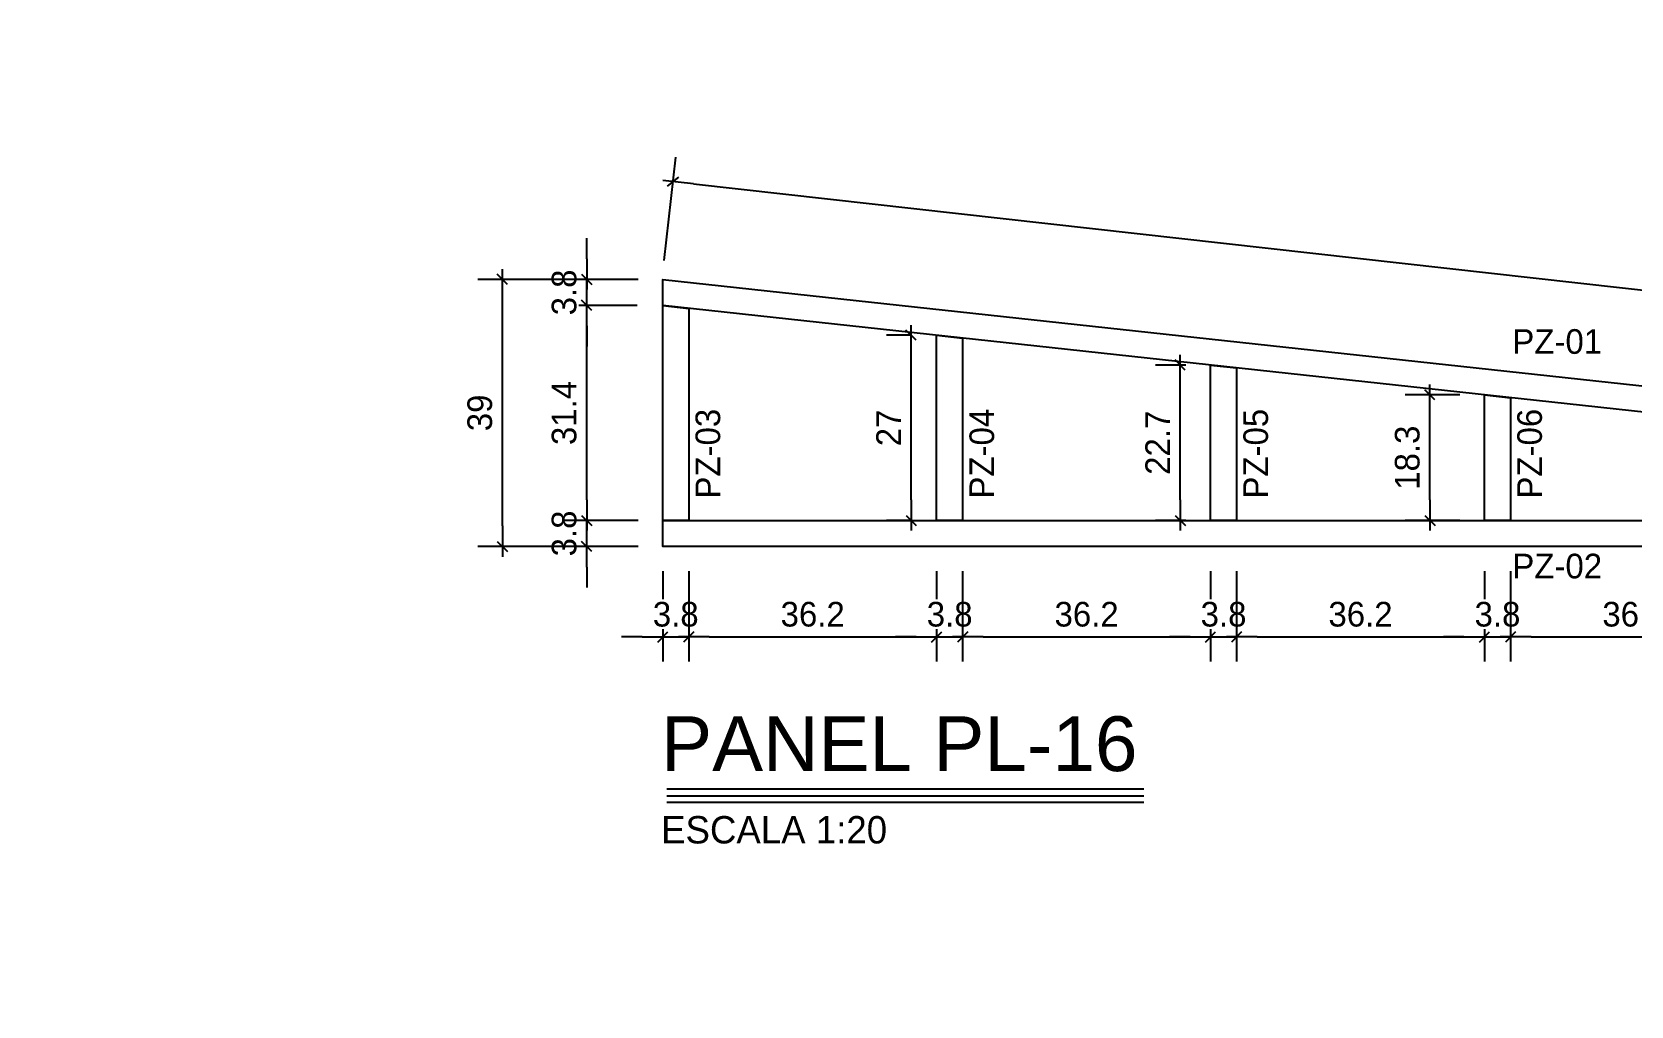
# Model space of a CAD drawing. Header units: millimetres. Extents: x 19458 to 19711, y 4351 to 4752.
# Drawn here: x 19493.43 to 19495.765, y 4520.102 to 4521.525 of the extents above; entities that cross this region are included whole.
import ezdxf
from ezdxf.enums import TextEntityAlignment as Align

# ---------------------------------------------------------------- set-up
doc = ezdxf.new("R2010")
doc.units = ezdxf.units.MM
for name, color, linetype in [('0 @ 0.2', 7, 'Continuous'), ('cotas', 1, 'Continuous'), ('cotas @ 400', 1, 'Continuous'), ('cotas @ 500', 1, 'Continuous'), ('PANELES PARED', 2, 'Continuous'), ('TEXTO @ 0.2', 2, 'Continuous'), ('TEXTOS TITULOS @ 0.2', 3, 'Continuous')]:
    doc.layers.add(name, color=color, linetype=linetype)
doc.styles.add('century gothic', font='GOTHIC.TTF')
doc.styles.add('COTAS SMC', font='GOTHIC.TTF')
doc.styles.add('NOTAS', font='GOTHIC.TTF')
doc.styles.add('SMCtitulos', font='sanss___.ttf')
doc.dimstyles.new('ANOTATIVE 100 SMCONSTRUCCIONES', dxfattribs={"dimscale": 0, "dimtxt": 0.18, "dimasz": 0.15, "dimexe": 0.18, "dimexo": 0.09, "dimgap": 0.1, "dimtad": 1, "dimzin": 0, "dimdsep": 46, "dimtxsty": 'century gothic', "dimblk1": 'FLECHA1', "dimblk2": 'FLECHA1', "dimsah": 1, "dimcen": 0.18, "dimdle": 0.075, "dimclrd": 1, "dimclre": 1, "dimclrt": 2, "dimaunit": 1, "dimadec": 0, "dimazin": 0, "dimtfac": 0.75, "dimtix": 1, "dimtmove": 2, "dimatfit": 3, "dimfxl": 0.09, "dimtvp": 1.5, "dimtfill": 1, "dimtolj": 1, "dimtzin": 0, "dimarcsym": 0})
doc.dimstyles.new('ANOTATIVE CM SMCONSTRUCCIONES', dxfattribs={"dimscale": 0, "dimtxt": 0.18, "dimasz": 0.15, "dimexe": 0.18, "dimexo": 0.18, "dimgap": 0.07, "dimtad": 1, "dimdec": 1, "dimlfac": 100, "dimdsep": 46, "dimtxsty": 'century gothic', "dimblk1": 'FLECHA1', "dimblk2": 'FLECHA1', "dimsah": 1, "dimcen": 0.18, "dimdle": 0.075, "dimclrd": 1, "dimclre": 1, "dimclrt": 2, "dimaunit": 1, "dimadec": 0, "dimazin": 2, "dimtfac": 0.75, "dimtdec": 1, "dimtix": 1, "dimtmove": 2, "dimatfit": 3, "dimfxl": 0.09, "dimtvp": 1.5, "dimtfill": 1, "dimtolj": 1, "dimtzin": 0, "dimarcsym": 0})
doc.dimstyles.new('PIES SMCONSTRUCCIONES', dxfattribs={"dimscale": 0, "dimtxt": 0.18, "dimasz": 0.2, "dimexe": 0.18, "dimexo": 0, "dimgap": 0.1, "dimtad": 1, "dimdec": 0, "dimlfac": 39.370079, "dimzin": 0, "dimdsep": 46, "dimlunit": 4, "dimtxsty": 'COTAS SMC', "dimblk1": 'FLECHA1', "dimblk2": 'FLECHA1', "dimsah": 1, "dimcen": 0.2, "dimdle": 0.075, "dimclrd": 1, "dimclre": 1, "dimclrt": 2, "dimaunit": 1, "dimadec": 0, "dimazin": 0, "dimtfac": 0.75, "dimtdec": 0, "dimtix": 1, "dimtmove": 2, "dimatfit": 3, "dimfxl": 0.09, "dimtvp": 1.5, "dimtfill": 1, "dimtolj": 1, "dimtzin": 0, "dimarcsym": 0})

# ---------------------------------------------------------------- blocks, each defined once
blk = doc.blocks.new('FLECHA1')
at = {"color": 4}
blk.add_line((-0.246176, -0.248081), (0.248081, 0.25), dxfattribs=at)
at = {"color": 1}
blk.add_line((-1, 0), (0.496162, 0), dxfattribs=at)
blk = doc.blocks.new('*D574')
at = {"layer": 'cotas', "color": 1, "lineweight": -2, "transparency": 16777216}
for p, q in [((19614.326, 4625.8448), (19614.326, 4700.8448)), ((19570.9836, 4550.8448), (19524.326, 4550.8448)), ((19614.326, 4548.4298), (19614.326, 4550.8448)), ((19570.5339, 4548.4298), (19524.326, 4548.4298)), ((19614.326, 4473.4298), (19614.326, 4398.4298))]:
    blk.add_line(p, q, dxfattribs=at)
at = {"layer": 'Defpoints', "color": 0, "transparency": 16777216}
for p in [(19614.326, 4550.8448), (19615.9836, 4550.8448), (19615.5339, 4548.4298)]:
    blk.add_point(p, dxfattribs=at)
at = {"layer": 'cotas', "color": 1, "lineweight": -2, "transparency": 16777216, "xscale": 75, "yscale": 75, "zscale": 75}
for p, rotation in [((19614.326, 4550.8448), 270), ((19614.326, 4548.4298), 90)]:
    blk.add_blockref('FLECHA1', p, dxfattribs=dict(at, rotation=rotation))
at = {"layer": 'cotas', "color": 2, "transparency": 16777216, "insert": (19517.3376, 4549.6373), "char_height": 90, "attachment_point": 5, "rotation": 90, "style": 'century gothic', "bg_fill": 3, "box_fill_scale": 1.1, "bg_fill_color": 256, "bg_fill_true_color": 13158600, "bg_fill_transparency": 0}
blk.add_mtext('\\A1;2.42', dxfattribs=at)
blk = doc.blocks.new('*D626')
at = {"layer": 'cotas', "color": 1, "lineweight": -2, "transparency": 16777216}
for p, q in [((19614.326, 4610.8448), (19614.326, 4670.8448)), ((19579.9836, 4550.8448), (19542.326, 4550.8448)), ((19614.326, 4548.4298), (19614.326, 4550.8448)), ((19579.5339, 4548.4298), (19542.326, 4548.4298)), ((19614.326, 4488.4298), (19614.326, 4428.4298))]:
    blk.add_line(p, q, dxfattribs=at)
at = {"layer": 'Defpoints', "color": 0, "transparency": 16777216}
for p in [(19614.326, 4550.8448), (19615.9836, 4550.8448), (19615.5339, 4548.4298)]:
    blk.add_point(p, dxfattribs=at)
at = {"layer": 'cotas', "color": 1, "lineweight": -2, "transparency": 16777216, "xscale": 60, "yscale": 60, "zscale": 60}
for p, rotation in [((19614.326, 4550.8448), 270), ((19614.326, 4548.4298), 90)]:
    blk.add_blockref('FLECHA1', p, dxfattribs=dict(at, rotation=rotation))
at = {"layer": 'cotas', "color": 2, "transparency": 16777216, "insert": (19536.7353, 4549.6373), "char_height": 72, "attachment_point": 5, "rotation": 90, "style": 'century gothic', "bg_fill": 3, "box_fill_scale": 1.1, "bg_fill_color": 256, "bg_fill_true_color": 13158600, "bg_fill_transparency": 0}
blk.add_mtext('\\A1;2.42', dxfattribs=at)
blk = doc.blocks.new('*D629')
at = {"layer": 'cotas', "color": 1, "lineweight": -2, "transparency": 16777216}
for p, q in [((19620.0128, 4651.7533), (19620.0128, 4751.7533)), ((19620.4168, 4551.7533), (19530.0128, 4551.7533)), ((19620.0128, 4550.5333), (19620.0128, 4551.7533)), ((19620.4168, 4550.5333), (19530.0128, 4550.5333)), ((19620.0128, 4450.5333), (19620.0128, 4350.5333))]:
    blk.add_line(p, q, dxfattribs=at)
at = {"layer": 'Defpoints', "color": 0, "transparency": 16777216}
for p in [(19620.0128, 4551.7533), (19620.4168, 4551.7533), (19620.4168, 4550.5333)]:
    blk.add_point(p, dxfattribs=at)
at = {"layer": 'cotas', "color": 1, "lineweight": -2, "transparency": 16777216, "xscale": 100, "yscale": 100, "zscale": 100}
for p, rotation in [((19620.0128, 4551.7533), 270), ((19620.0128, 4550.5333), 90)]:
    blk.add_blockref('FLECHA1', p, dxfattribs=dict(at, rotation=rotation))
at = {"layer": 'cotas', "color": 2, "transparency": 16777216, "insert": (19523.8809, 4551.1433), "char_height": 90, "attachment_point": 5, "rotation": 90, "style": 'COTAS SMC', "bg_fill": 3, "box_fill_scale": 1.1, "bg_fill_color": 256, "bg_fill_true_color": 13158600, "bg_fill_transparency": 0}
blk.add_mtext("\\A1;4'", dxfattribs=at)
blk = doc.blocks.new('PL02')
at = {"layer": 'PANELES PARED'}
for points in [[(19447.8601, 4507.5343), (19451.0967, 4507.8863), (19451.0967, 4507.9245), (19447.856, 4507.5721), (19447.8601, 4507.5343)], [(19447.8601, 4507.5343), (19451.0967, 4507.5343), (19451.0967, 4507.5723), (19448.2095, 4507.5723), (19447.8601, 4507.5343)]]:
    blk.add_lwpolyline(points, dxfattribs=at)
for points in [[(19451.0587, 4507.5723), (19451.0967, 4507.5723), (19451.0967, 4507.8863), (19451.0587, 4507.8821)], [(19450.6587, 4507.5723), (19450.6967, 4507.5723), (19450.6967, 4507.8428), (19450.6587, 4507.8386)], [(19450.2587, 4507.5723), (19450.2967, 4507.5723), (19450.2967, 4507.7993), (19450.2587, 4507.7951)], [(19449.8587, 4507.5723), (19449.8967, 4507.5723), (19449.8967, 4507.7558), (19449.8587, 4507.7516)]]:
    blk.add_lwpolyline(points, close=True, dxfattribs=at)
blk = doc.blocks.new('*U234')
at = {"color": 2}
blk.add_line((0, 0.052), (3.483, 0.052), dxfattribs=at)
at = {"color": 250}
blk.add_line((0, 0), (3.483, 0), dxfattribs=at)
at = {"color": 7}
blk.add_line((0, -0.047), (3.483, -0.047), dxfattribs=at)
at = {"color": 0, "linetype": 'ByBlock', "lineweight": -2, "style": 'NOTAS'}
for tag, p in [('1TITLE', (0.027, 1.014)), ('2TITLE', (-0.043, 0.181))]:
    blk.add_attdef(tag, p, '', height=0.3, dxfattribs=at)
blk.add_attdef('SCALE', text='', height=0.18, dxfattribs=at).set_placement((-0.043, -0.148), align=Align.TOP_LEFT)
blk = doc.blocks.new('*D272')
at = {"color": 1, "lineweight": -2, "transparency": 16777216}
for p, q in [((19494.2398, 4520.841), (19494.2398, 4520.871)), ((19494.3148, 4520.811), (19494.2038, 4520.811)), ((19494.2398, 4520.773), (19494.2398, 4520.811)), ((19494.3148, 4520.773), (19494.2038, 4520.773)), ((19494.2398, 4520.743), (19494.2398, 4520.713))]:
    blk.add_line(p, q, dxfattribs=at)
at = {"layer": 'Defpoints', "color": 0, "transparency": 16777216}
for p in [(19494.3508, 4520.811), (19494.3508, 4520.773)]:
    blk.add_point(p, dxfattribs=at)
at = {"color": 1, "lineweight": -2, "transparency": 16777216, "xscale": 0.03, "yscale": 0.03, "zscale": 0.03}
for p, rotation in [((19494.2398, 4520.811), 270), ((19494.2398, 4520.773), 90)]:
    blk.add_blockref('FLECHA1', p, dxfattribs=dict(at, rotation=rotation))
at = {"color": 2, "transparency": 16777216, "insert": (19494.2069, 4520.792), "char_height": 0.036, "attachment_point": 5, "rotation": 90, "style": 'century gothic', "bg_fill": 3, "box_fill_scale": 1.1, "bg_fill_color": 256, "bg_fill_true_color": 13158600, "bg_fill_transparency": 0}
blk.add_mtext('\\A1;3.8', dxfattribs=at)
at = {"layer": 'Defpoints', "color": 0, "transparency": 16777216}
blk.add_point((19494.2398, 4520.811), dxfattribs=at)
blk = doc.blocks.new('*D273')
at = {"color": 1, "lineweight": -2, "transparency": 16777216}
for p, q in [((19494.3137, 4521.1251), (19494.2038, 4521.1251)), ((19494.2398, 4520.841), (19494.2398, 4521.0951)), ((19494.3148, 4520.811), (19494.2038, 4520.811))]:
    blk.add_line(p, q, dxfattribs=at)
at = {"layer": 'Defpoints', "color": 0, "transparency": 16777216}
for p in [(19494.2398, 4521.1251), (19494.3497, 4521.1251), (19494.3508, 4520.811)]:
    blk.add_point(p, dxfattribs=at)
at = {"color": 1, "lineweight": -2, "transparency": 16777216, "xscale": 0.03, "yscale": 0.03, "zscale": 0.03}
for p, rotation in [((19494.2398, 4521.1251), 90), ((19494.2398, 4520.811), 270)]:
    blk.add_blockref('FLECHA1', p, dxfattribs=dict(at, rotation=rotation))
at = {"color": 2, "transparency": 16777216, "insert": (19494.2069, 4520.968), "char_height": 0.036, "attachment_point": 5, "rotation": 90, "style": 'century gothic', "bg_fill": 3, "box_fill_scale": 1.1, "bg_fill_color": 256, "bg_fill_true_color": 13158600, "bg_fill_transparency": 0}
blk.add_mtext('\\A1;31.4', dxfattribs=at)
blk = doc.blocks.new('*D274')
at = {"color": 1, "lineweight": -2, "transparency": 16777216}
for p, q in [((19494.2398, 4521.1932), (19494.2398, 4521.2232)), ((19494.3148, 4521.1632), (19494.2038, 4521.1632)), ((19494.2398, 4521.1251), (19494.2398, 4521.1632)), ((19494.3137, 4521.1251), (19494.2038, 4521.1251)), ((19494.2398, 4521.0951), (19494.2398, 4521.0651))]:
    blk.add_line(p, q, dxfattribs=at)
at = {"layer": 'Defpoints', "color": 0, "transparency": 16777216}
for p in [(19494.3508, 4521.1632), (19494.3497, 4521.1251)]:
    blk.add_point(p, dxfattribs=at)
at = {"color": 1, "lineweight": -2, "transparency": 16777216, "xscale": 0.03, "yscale": 0.03, "zscale": 0.03}
for p, rotation in [((19494.2398, 4521.1632), 270), ((19494.2398, 4521.1251), 90)]:
    blk.add_blockref('FLECHA1', p, dxfattribs=dict(at, rotation=rotation))
at = {"color": 2, "transparency": 16777216, "insert": (19494.2069, 4521.1441), "char_height": 0.036, "attachment_point": 5, "rotation": 90, "style": 'century gothic', "bg_fill": 3, "box_fill_scale": 1.1, "bg_fill_color": 256, "bg_fill_true_color": 13158600, "bg_fill_transparency": 0}
blk.add_mtext('\\A1;3.8', dxfattribs=at)
at = {"layer": 'Defpoints', "color": 0, "transparency": 16777216}
blk.add_point((19494.2398, 4521.1632), dxfattribs=at)
blk = doc.blocks.new('*D275')
at = {"color": 1, "lineweight": -2, "transparency": 16777216}
for p, q in [((19494.3148, 4521.1632), (19494.0807, 4521.1632)), ((19494.1167, 4520.803), (19494.1167, 4521.1332)), ((19494.3148, 4520.773), (19494.0807, 4520.773))]:
    blk.add_line(p, q, dxfattribs=at)
at = {"layer": 'Defpoints', "color": 0, "transparency": 16777216}
for p in [(19494.1167, 4521.1632), (19494.3508, 4521.1632), (19494.3508, 4520.773)]:
    blk.add_point(p, dxfattribs=at)
at = {"color": 1, "lineweight": -2, "transparency": 16777216, "xscale": 0.03, "yscale": 0.03, "zscale": 0.03}
for p, rotation in [((19494.1167, 4521.1632), 90), ((19494.1167, 4520.773), 270)]:
    blk.add_blockref('FLECHA1', p, dxfattribs=dict(at, rotation=rotation))
at = {"color": 2, "transparency": 16777216, "insert": (19494.0838, 4520.9681), "char_height": 0.036, "attachment_point": 5, "rotation": 90, "style": 'century gothic', "bg_fill": 3, "box_fill_scale": 1.1, "bg_fill_color": 256, "bg_fill_true_color": 13158600, "bg_fill_transparency": 0}
blk.add_mtext('\\A1;39', dxfattribs=at)
blk = doc.blocks.new('*D276')
at = {"color": 1, "lineweight": -2, "transparency": 16777216}
for p, q in [((19494.3528, 4521.1909), (19494.3697, 4521.3417)), ((19494.3955, 4521.3026), (19497.5766, 4520.9471)), ((19497.5935, 4520.8287), (19497.6104, 4520.9795))]:
    blk.add_line(p, q, dxfattribs=at)
at = {"layer": 'Defpoints', "color": 0, "transparency": 16777216}
for p in [(19494.3508, 4521.173), (19497.6064, 4520.9437), (19497.5915, 4520.8108)]:
    blk.add_point(p, dxfattribs=at)
at = {"color": 1, "lineweight": -2, "transparency": 16777216, "xscale": 0.03, "yscale": 0.03, "zscale": 0.03}
for p, rotation in [((19494.3657, 4521.306), 173.6223746036786), ((19497.6064, 4520.9437), 353.6223746036785)]:
    blk.add_blockref('FLECHA1', p, dxfattribs=dict(at, rotation=rotation))
at = {"color": 2, "transparency": 16777216, "insert": (19495.9904, 4521.1635), "char_height": 0.036, "attachment_point": 5, "rotation": 353.6224, "style": 'century gothic', "bg_fill": 3, "box_fill_scale": 1.1, "bg_fill_color": 256, "bg_fill_true_color": 13158600, "bg_fill_transparency": 0}
blk.add_mtext('\\A1;3.26', dxfattribs=at)
blk = doc.blocks.new('*D305')
at = {"color": 1, "lineweight": -2, "transparency": 16777216}
for p, q in [((19494.3508, 4520.737), (19494.3508, 4520.6049)), ((19494.3888, 4520.737), (19494.3888, 4520.6049)), ((19494.3208, 4520.6409), (19494.2908, 4520.6409)), ((19494.3508, 4520.6409), (19494.3888, 4520.6409)), ((19494.4188, 4520.6409), (19494.4488, 4520.6409))]:
    blk.add_line(p, q, dxfattribs=at)
at = {"layer": 'Defpoints', "color": 0, "transparency": 16777216}
for p in [(19494.3508, 4520.773), (19494.3888, 4520.773)]:
    blk.add_point(p, dxfattribs=at)
at = {"color": 1, "lineweight": -2, "transparency": 16777216, "xscale": 0.03, "yscale": 0.03, "zscale": 0.03}
blk.add_blockref('FLECHA1', (19494.3508, 4520.6409), dxfattribs=at)
at = {"color": 1, "lineweight": -2, "transparency": 16777216, "xscale": 0.03, "yscale": 0.03, "zscale": 0.03, "rotation": 180}
blk.add_blockref('FLECHA1', (19494.3888, 4520.6409), dxfattribs=at)
at = {"color": 2, "transparency": 16777216, "insert": (19494.3698, 4520.6738), "char_height": 0.036, "attachment_point": 5, "style": 'century gothic', "bg_fill": 3, "box_fill_scale": 1.1, "bg_fill_color": 256, "bg_fill_true_color": 13158600, "bg_fill_transparency": 0}
blk.add_mtext('\\A1;3.8', dxfattribs=at)
at = {"layer": 'Defpoints', "color": 0, "transparency": 16777216}
blk.add_point((19494.3888, 4520.6409), dxfattribs=at)
blk = doc.blocks.new('*D306')
at = {"color": 1, "lineweight": -2, "transparency": 16777216}
for p, q in [((19494.3888, 4520.737), (19494.3888, 4520.6049)), ((19494.7508, 4520.737), (19494.7508, 4520.6049)), ((19494.4188, 4520.6409), (19494.7208, 4520.6409))]:
    blk.add_line(p, q, dxfattribs=at)
at = {"layer": 'Defpoints', "color": 0, "transparency": 16777216}
for p in [(19494.3888, 4520.773), (19494.7508, 4520.773), (19494.7508, 4520.6409)]:
    blk.add_point(p, dxfattribs=at)
at = {"color": 1, "lineweight": -2, "transparency": 16777216, "xscale": 0.03, "yscale": 0.03, "zscale": 0.03, "rotation": 180}
blk.add_blockref('FLECHA1', (19494.3888, 4520.6409), dxfattribs=at)
at = {"color": 1, "lineweight": -2, "transparency": 16777216, "xscale": 0.03, "yscale": 0.03, "zscale": 0.03}
blk.add_blockref('FLECHA1', (19494.7508, 4520.6409), dxfattribs=at)
at = {"color": 2, "transparency": 16777216, "insert": (19494.5698, 4520.6738), "char_height": 0.036, "attachment_point": 5, "style": 'century gothic', "bg_fill": 3, "box_fill_scale": 1.1, "bg_fill_color": 256, "bg_fill_true_color": 13158600, "bg_fill_transparency": 0}
blk.add_mtext('\\A1;36.2', dxfattribs=at)
blk = doc.blocks.new('*D307')
at = {"color": 1, "lineweight": -2, "transparency": 16777216}
for p, q in [((19494.7508, 4520.737), (19494.7508, 4520.6049)), ((19494.7888, 4520.737), (19494.7888, 4520.6049)), ((19494.7208, 4520.6409), (19494.6908, 4520.6409)), ((19494.7508, 4520.6409), (19494.7888, 4520.6409)), ((19494.8188, 4520.6409), (19494.8488, 4520.6409))]:
    blk.add_line(p, q, dxfattribs=at)
at = {"layer": 'Defpoints', "color": 0, "transparency": 16777216}
for p in [(19494.7508, 4520.773), (19494.7888, 4520.773)]:
    blk.add_point(p, dxfattribs=at)
at = {"color": 1, "lineweight": -2, "transparency": 16777216, "xscale": 0.03, "yscale": 0.03, "zscale": 0.03}
blk.add_blockref('FLECHA1', (19494.7508, 4520.6409), dxfattribs=at)
at = {"color": 1, "lineweight": -2, "transparency": 16777216, "xscale": 0.03, "yscale": 0.03, "zscale": 0.03, "rotation": 180}
blk.add_blockref('FLECHA1', (19494.7888, 4520.6409), dxfattribs=at)
at = {"color": 2, "transparency": 16777216, "insert": (19494.7698, 4520.6738), "char_height": 0.036, "attachment_point": 5, "style": 'century gothic', "bg_fill": 3, "box_fill_scale": 1.1, "bg_fill_color": 256, "bg_fill_true_color": 13158600, "bg_fill_transparency": 0}
blk.add_mtext('\\A1;3.8', dxfattribs=at)
at = {"layer": 'Defpoints', "color": 0, "transparency": 16777216}
blk.add_point((19494.7888, 4520.6409), dxfattribs=at)
blk = doc.blocks.new('*D308')
at = {"color": 1, "lineweight": -2, "transparency": 16777216}
for p, q in [((19494.7888, 4520.737), (19494.7888, 4520.6049)), ((19495.1508, 4520.737), (19495.1508, 4520.6049)), ((19494.8188, 4520.6409), (19495.1208, 4520.6409))]:
    blk.add_line(p, q, dxfattribs=at)
at = {"layer": 'Defpoints', "color": 0, "transparency": 16777216}
for p in [(19494.7888, 4520.773), (19495.1508, 4520.773), (19495.1508, 4520.6409)]:
    blk.add_point(p, dxfattribs=at)
at = {"color": 1, "lineweight": -2, "transparency": 16777216, "xscale": 0.03, "yscale": 0.03, "zscale": 0.03, "rotation": 180}
blk.add_blockref('FLECHA1', (19494.7888, 4520.6409), dxfattribs=at)
at = {"color": 1, "lineweight": -2, "transparency": 16777216, "xscale": 0.03, "yscale": 0.03, "zscale": 0.03}
blk.add_blockref('FLECHA1', (19495.1508, 4520.6409), dxfattribs=at)
at = {"color": 2, "transparency": 16777216, "insert": (19494.9698, 4520.6738), "char_height": 0.036, "attachment_point": 5, "style": 'century gothic', "bg_fill": 3, "box_fill_scale": 1.1, "bg_fill_color": 256, "bg_fill_true_color": 13158600, "bg_fill_transparency": 0}
blk.add_mtext('\\A1;36.2', dxfattribs=at)
blk = doc.blocks.new('*D309')
at = {"color": 1, "lineweight": -2, "transparency": 16777216}
for p, q in [((19495.1508, 4520.737), (19495.1508, 4520.6049)), ((19495.1888, 4520.737), (19495.1888, 4520.6049)), ((19495.1208, 4520.6409), (19495.0908, 4520.6409)), ((19495.1508, 4520.6409), (19495.1888, 4520.6409)), ((19495.2188, 4520.6409), (19495.2488, 4520.6409))]:
    blk.add_line(p, q, dxfattribs=at)
at = {"layer": 'Defpoints', "color": 0, "transparency": 16777216}
for p in [(19495.1508, 4520.773), (19495.1888, 4520.773)]:
    blk.add_point(p, dxfattribs=at)
at = {"color": 1, "lineweight": -2, "transparency": 16777216, "xscale": 0.03, "yscale": 0.03, "zscale": 0.03}
blk.add_blockref('FLECHA1', (19495.1508, 4520.6409), dxfattribs=at)
at = {"color": 1, "lineweight": -2, "transparency": 16777216, "xscale": 0.03, "yscale": 0.03, "zscale": 0.03, "rotation": 180}
blk.add_blockref('FLECHA1', (19495.1888, 4520.6409), dxfattribs=at)
at = {"color": 2, "transparency": 16777216, "insert": (19495.1698, 4520.6738), "char_height": 0.036, "attachment_point": 5, "style": 'century gothic', "bg_fill": 3, "box_fill_scale": 1.1, "bg_fill_color": 256, "bg_fill_true_color": 13158600, "bg_fill_transparency": 0}
blk.add_mtext('\\A1;3.8', dxfattribs=at)
at = {"layer": 'Defpoints', "color": 0, "transparency": 16777216}
blk.add_point((19495.1888, 4520.6409), dxfattribs=at)
blk = doc.blocks.new('*D310')
at = {"color": 1, "lineweight": -2, "transparency": 16777216}
for p, q in [((19495.1888, 4520.737), (19495.1888, 4520.6049)), ((19495.5508, 4520.737), (19495.5508, 4520.6049)), ((19495.2188, 4520.6409), (19495.5208, 4520.6409))]:
    blk.add_line(p, q, dxfattribs=at)
at = {"layer": 'Defpoints', "color": 0, "transparency": 16777216}
for p in [(19495.1888, 4520.773), (19495.5508, 4520.773), (19495.5508, 4520.6409)]:
    blk.add_point(p, dxfattribs=at)
at = {"color": 1, "lineweight": -2, "transparency": 16777216, "xscale": 0.03, "yscale": 0.03, "zscale": 0.03, "rotation": 180}
blk.add_blockref('FLECHA1', (19495.1888, 4520.6409), dxfattribs=at)
at = {"color": 1, "lineweight": -2, "transparency": 16777216, "xscale": 0.03, "yscale": 0.03, "zscale": 0.03}
blk.add_blockref('FLECHA1', (19495.5508, 4520.6409), dxfattribs=at)
at = {"color": 2, "transparency": 16777216, "insert": (19495.3698, 4520.6738), "char_height": 0.036, "attachment_point": 5, "style": 'century gothic', "bg_fill": 3, "box_fill_scale": 1.1, "bg_fill_color": 256, "bg_fill_true_color": 13158600, "bg_fill_transparency": 0}
blk.add_mtext('\\A1;36.2', dxfattribs=at)
blk = doc.blocks.new('*D311')
at = {"color": 1, "lineweight": -2, "transparency": 16777216}
for p, q in [((19495.5508, 4520.737), (19495.5508, 4520.6049)), ((19495.5888, 4520.737), (19495.5888, 4520.6049)), ((19495.5208, 4520.6409), (19495.4908, 4520.6409)), ((19495.5508, 4520.6409), (19495.5888, 4520.6409)), ((19495.6188, 4520.6409), (19495.6488, 4520.6409))]:
    blk.add_line(p, q, dxfattribs=at)
at = {"layer": 'Defpoints', "color": 0, "transparency": 16777216}
for p in [(19495.5508, 4520.773), (19495.5888, 4520.773)]:
    blk.add_point(p, dxfattribs=at)
at = {"color": 1, "lineweight": -2, "transparency": 16777216, "xscale": 0.03, "yscale": 0.03, "zscale": 0.03}
blk.add_blockref('FLECHA1', (19495.5508, 4520.6409), dxfattribs=at)
at = {"color": 1, "lineweight": -2, "transparency": 16777216, "xscale": 0.03, "yscale": 0.03, "zscale": 0.03, "rotation": 180}
blk.add_blockref('FLECHA1', (19495.5888, 4520.6409), dxfattribs=at)
at = {"color": 2, "transparency": 16777216, "insert": (19495.5698, 4520.6738), "char_height": 0.036, "attachment_point": 5, "style": 'century gothic', "bg_fill": 3, "box_fill_scale": 1.1, "bg_fill_color": 256, "bg_fill_true_color": 13158600, "bg_fill_transparency": 0}
blk.add_mtext('\\A1;3.8', dxfattribs=at)
at = {"layer": 'Defpoints', "color": 0, "transparency": 16777216}
blk.add_point((19495.5888, 4520.6409), dxfattribs=at)
blk = doc.blocks.new('*D312')
at = {"color": 1, "lineweight": -2, "transparency": 16777216}
for p, q in [((19495.5888, 4520.737), (19495.5888, 4520.6049)), ((19495.9508, 4520.737), (19495.9508, 4520.6049)), ((19495.6188, 4520.6409), (19495.9208, 4520.6409))]:
    blk.add_line(p, q, dxfattribs=at)
at = {"layer": 'Defpoints', "color": 0, "transparency": 16777216}
for p in [(19495.5888, 4520.773), (19495.9508, 4520.773), (19495.9508, 4520.6409)]:
    blk.add_point(p, dxfattribs=at)
at = {"color": 1, "lineweight": -2, "transparency": 16777216, "xscale": 0.03, "yscale": 0.03, "zscale": 0.03, "rotation": 180}
blk.add_blockref('FLECHA1', (19495.5888, 4520.6409), dxfattribs=at)
at = {"color": 1, "lineweight": -2, "transparency": 16777216, "xscale": 0.03, "yscale": 0.03, "zscale": 0.03}
blk.add_blockref('FLECHA1', (19495.9508, 4520.6409), dxfattribs=at)
at = {"color": 2, "transparency": 16777216, "insert": (19495.7698, 4520.6738), "char_height": 0.036, "attachment_point": 5, "style": 'century gothic', "bg_fill": 3, "box_fill_scale": 1.1, "bg_fill_color": 256, "bg_fill_true_color": 13158600, "bg_fill_transparency": 0}
blk.add_mtext('\\A1;36.2', dxfattribs=at)
blk = doc.blocks.new('*D556')
at = {"color": 1, "lineweight": -2, "transparency": 16777216}
for p, q in [((19494.7148, 4521.0815), (19494.6775, 4521.0815)), ((19494.7135, 4520.841), (19494.7135, 4521.0515)), ((19494.7148, 4520.811), (19494.6775, 4520.811))]:
    blk.add_line(p, q, dxfattribs=at)
at = {"layer": 'Defpoints', "color": 0, "transparency": 16777216}
for p in [(19494.7135, 4521.0815), (19494.7508, 4521.0815), (19494.7508, 4520.811)]:
    blk.add_point(p, dxfattribs=at)
at = {"color": 1, "lineweight": -2, "transparency": 16777216, "xscale": 0.03, "yscale": 0.03, "zscale": 0.03}
for p, rotation in [((19494.7135, 4521.0815), 90), ((19494.7135, 4520.811), 270)]:
    blk.add_blockref('FLECHA1', p, dxfattribs=dict(at, rotation=rotation))
at = {"color": 2, "transparency": 16777216, "insert": (19494.6806, 4520.9462), "char_height": 0.036, "attachment_point": 5, "rotation": 90, "style": 'century gothic', "bg_fill": 3, "box_fill_scale": 1.1, "bg_fill_color": 256, "bg_fill_true_color": 13158600, "bg_fill_transparency": 0}
blk.add_mtext('\\A1;27', dxfattribs=at)
blk = doc.blocks.new('*D557')
at = {"color": 1, "lineweight": -2, "transparency": 16777216}
for p, q in [((19495.1148, 4521.038), (19495.0705, 4521.038)), ((19495.1065, 4520.841), (19495.1065, 4521.008)), ((19495.1148, 4520.811), (19495.0705, 4520.811))]:
    blk.add_line(p, q, dxfattribs=at)
at = {"layer": 'Defpoints', "color": 0, "transparency": 16777216}
for p in [(19495.1065, 4521.038), (19495.1508, 4521.038), (19495.1508, 4520.811)]:
    blk.add_point(p, dxfattribs=at)
at = {"color": 1, "lineweight": -2, "transparency": 16777216, "xscale": 0.03, "yscale": 0.03, "zscale": 0.03}
for p, rotation in [((19495.1065, 4521.038), 90), ((19495.1065, 4520.811), 270)]:
    blk.add_blockref('FLECHA1', p, dxfattribs=dict(at, rotation=rotation))
at = {"color": 2, "transparency": 16777216, "insert": (19495.0736, 4520.9245), "char_height": 0.036, "attachment_point": 5, "rotation": 90, "style": 'century gothic', "bg_fill": 3, "box_fill_scale": 1.1, "bg_fill_color": 256, "bg_fill_true_color": 13158600, "bg_fill_transparency": 0}
blk.add_mtext('\\A1;22.7', dxfattribs=at)
blk = doc.blocks.new('*D558')
at = {"color": 1, "lineweight": -2, "transparency": 16777216}
for p, q in [((19495.5148, 4520.9945), (19495.4351, 4520.9945)), ((19495.4711, 4520.841), (19495.4711, 4520.9645)), ((19495.5148, 4520.811), (19495.4351, 4520.811))]:
    blk.add_line(p, q, dxfattribs=at)
at = {"layer": 'Defpoints', "color": 0, "transparency": 16777216}
for p in [(19495.4711, 4520.9945), (19495.5508, 4520.9945), (19495.5508, 4520.811)]:
    blk.add_point(p, dxfattribs=at)
at = {"color": 1, "lineweight": -2, "transparency": 16777216, "xscale": 0.03, "yscale": 0.03, "zscale": 0.03}
for p, rotation in [((19495.4711, 4520.9945), 90), ((19495.4711, 4520.811), 270)]:
    blk.add_blockref('FLECHA1', p, dxfattribs=dict(at, rotation=rotation))
at = {"color": 2, "transparency": 16777216, "insert": (19495.4382, 4520.9027), "char_height": 0.036, "attachment_point": 5, "rotation": 90, "style": 'century gothic', "bg_fill": 3, "box_fill_scale": 1.1, "bg_fill_color": 256, "bg_fill_true_color": 13158600, "bg_fill_transparency": 0}
blk.add_mtext('\\A1;18.3', dxfattribs=at)
blk = doc.blocks.new('*U734')
at = {"layer": 'cotas @ 500'}
dim = blk.add_linear_dim(base=(19614.3260382735, 4550.8448237801), p1=(19615.5338597089, 4548.4298237801), p2=(19615.9836080801, 4550.8448237801), angle=90, dimstyle='ANOTATIVE 100 SMCONSTRUCCIONES', override={"dimscale": 500, "dimtix": 1, "dimtofl": 1, "dimtmove": 1, "dimatfit": 1}, dxfattribs=at)
dim.commit()
dim.dimension.update_dxf_attribs({"geometry": '*D574', "text_midpoint": (19517.3375950376, 4549.6373237801)})
at = {"layer": 'cotas @ 400'}
dim = blk.add_linear_dim(base=(19614.3260382735, 4550.8448237801), p1=(19615.5338597089, 4548.4298237801), p2=(19615.9836080801, 4550.8448237801), angle=90, dimstyle='ANOTATIVE 100 SMCONSTRUCCIONES', override={"dimscale": 400, "dimtix": 1, "dimtofl": 1, "dimtmove": 1, "dimatfit": 1}, dxfattribs=at)
dim.commit()
dim.dimension.update_dxf_attribs({"geometry": '*D626', "text_midpoint": (19536.7352836848, 4549.6373237801)})
blk = doc.blocks.new('*U736')
at = {"layer": 'cotas @ 500'}
dim = blk.add_linear_dim(base=(19620.0128, 4551.7533), p1=(19620.4168, 4550.5333), p2=(19620.4168, 4551.7533), angle=90, dimstyle='PIES SMCONSTRUCCIONES', override={"dimscale": 500, "dimtix": 1, "dimtofl": 1, "dimtmove": 2, "dimatfit": 3}, dxfattribs=at)
dim.commit()
dim.dimension.update_dxf_attribs({"geometry": '*D629', "text_midpoint": (19523.8809, 4551.1433)})

msp = doc.modelspace()

# ---------------------------------------------------------------- block references
at = {"layer": 'cotas'}
msp.add_blockref('*U734', (0, 0), dxfattribs=at)

# ---------------------------------------------------------------- next in the draw order: block references
msp.add_blockref('*U736', (0, 0), dxfattribs=at)

# ---------------------------------------------------------------- next in the draw order: block references
at = {"xscale": -1}
msp.add_blockref('PL02', (38945.4475, 13.2387), dxfattribs=at)
at = {"layer": 'TEXTOS TITULOS @ 0.2'}
ref = msp.add_blockref('*U234', (19494.357, 4520.4087), dxfattribs=dict(at, xscale=0.2, yscale=0.2, zscale=0.2))
ref.add_attrib('2TITLE', 'PANEL PL-16', (19494.3484, 4520.4449), dxfattribs={"layer": '0', "color": 0, "linetype": 'ByBlock', "lineweight": -2, "height": 0.08, "style": 'SMCtitulos'})
ref.add_attrib('SCALE', 'ESCALA 1:20', dxfattribs={"layer": '0', "color": 0, "linetype": 'ByBlock', "lineweight": -2, "height": 0.04, "style": 'NOTAS'}).set_placement((19494.3484, 4520.3792), align=Align.TOP_LEFT)

# ---------------------------------------------------------------- next in the draw order: dimensions: what is measured, and where the dimension line sits
at = {"layer": '0 @ 0.2'}
dim = msp.add_linear_dim(base=(19494.2398, 4520.811), p1=(19494.3508, 4520.773), p2=(19494.3508, 4520.811), angle=90, dimstyle='ANOTATIVE CM SMCONSTRUCCIONES', override={"dimscale": 0.2, "dimtix": 1, "dimtofl": 1, "dimtmove": 2, "dimatfit": 3}, dxfattribs=at)
dim.commit()
dim.dimension.update_dxf_attribs({"geometry": '*D272', "text_midpoint": (19494.2069, 4520.792)})

# ---------------------------------------------------------------- next in the draw order: dimensions: what is measured, and where the dimension line sits
dim = msp.add_linear_dim(base=(19494.2398, 4521.1251), p1=(19494.3508, 4520.811), p2=(19494.3497, 4521.1251), angle=90, dimstyle='ANOTATIVE CM SMCONSTRUCCIONES', override={"dimscale": 0.2, "dimtix": 1, "dimtofl": 1, "dimtmove": 2, "dimatfit": 3}, dxfattribs=at)
dim.commit()
dim.dimension.update_dxf_attribs({"geometry": '*D273', "text_midpoint": (19494.2069, 4520.968)})

# ---------------------------------------------------------------- next in the draw order: dimensions: what is measured, and where the dimension line sits
dim = msp.add_linear_dim(base=(19494.2398, 4521.1632), p1=(19494.3497, 4521.1251), p2=(19494.3508, 4521.1632), angle=90, dimstyle='ANOTATIVE CM SMCONSTRUCCIONES', override={"dimscale": 0.2, "dimtix": 1, "dimtofl": 1, "dimtmove": 2, "dimatfit": 3}, dxfattribs=at)
dim.commit()
dim.dimension.update_dxf_attribs({"geometry": '*D274', "text_midpoint": (19494.2069, 4521.1441)})

# ---------------------------------------------------------------- next in the draw order: dimensions: what is measured, and where the dimension line sits
dim = msp.add_linear_dim(base=(19494.1167, 4521.1632), p1=(19494.3508, 4520.773), p2=(19494.3508, 4521.1632), angle=90, dimstyle='ANOTATIVE CM SMCONSTRUCCIONES', override={"dimscale": 0.2, "dimtix": 1, "dimtofl": 1, "dimtmove": 2, "dimatfit": 3}, dxfattribs=at)
dim.commit()
dim.dimension.update_dxf_attribs({"geometry": '*D275', "text_midpoint": (19494.0838, 4520.9681)})

# ---------------------------------------------------------------- next in the draw order: dimensions: what is measured, and where the dimension line sits
dim = msp.add_aligned_dim(p1=(19494.3508, 4521.173), p2=(19497.5915, 4520.8108), distance=0.1338, dimstyle='ANOTATIVE 100 SMCONSTRUCCIONES', override={"dimscale": 0.2, "dimtix": 1, "dimtofl": 1, "dimtmove": 2, "dimatfit": 3}, dxfattribs=at)
dim.commit()
dim.dimension.update_dxf_attribs({"geometry": '*D276', "text_midpoint": (19495.9904, 4521.1635)})
dim = msp.add_linear_dim(base=(19494.3888, 4520.6409), p1=(19494.3508, 4520.773), p2=(19494.3888, 4520.773), dimstyle='ANOTATIVE CM SMCONSTRUCCIONES', override={"dimscale": 0.2, "dimtix": 1, "dimtofl": 1, "dimtmove": 2, "dimatfit": 3}, dxfattribs=at)
dim.commit()
dim.dimension.update_dxf_attribs({"geometry": '*D305', "text_midpoint": (19494.3698, 4520.6738)})

# ---------------------------------------------------------------- next in the draw order: texts
at = {"layer": 'TEXTO @ 0.2', "color": 2, "insert": (19495.5915, 4521.0904), "char_height": 0.036, "width": 0.095414, "attachment_point": 1, "style": 'century gothic'}
msp.add_mtext('PZ-01 ', dxfattribs=at)
at = {"layer": 'TEXTO @ 0.2', "color": 2, "char_height": 0.036, "width": 0.095414, "attachment_point": 1, "rotation": 90, "style": 'century gothic'}
for s, insert in [('PZ-03 ', (19494.3987, 4520.843)), ('PZ-04 ', (19494.7987, 4520.843)), ('PZ-05 ', (19495.1987, 4520.843)), ('PZ-06', (19495.5987, 4520.843))]:
    msp.add_mtext(s, dxfattribs=dict(at, insert=insert))

# ---------------------------------------------------------------- next in the draw order: dimensions: what is measured, and where the dimension line sits
at = {"layer": '0 @ 0.2', "color": 250}
for base, p1, p2, picture, middle in [((19494.71353, 4521.08148), (19494.75082, 4520.81099), (19494.75082, 4521.08148), '*D556', (19494.68063, 4520.94623)), ((19495.1065, 4521.038), (19495.1508, 4520.811), (19495.1508, 4521.038), '*D557', (19495.0736, 4520.9245)), ((19495.47107, 4520.99447), (19495.55082, 4520.81099), (19495.55082, 4520.99447), '*D558', (19495.43817, 4520.90273))]:
    dim = msp.add_linear_dim(base=base, p1=p1, p2=p2, angle=90, dimstyle='ANOTATIVE CM SMCONSTRUCCIONES', override={"dimscale": 0.2, "dimtix": 1, "dimtofl": 1, "dimtmove": 2, "dimatfit": 3}, dxfattribs=at)
    dim.commit()
    dim.dimension.update_dxf_attribs({"geometry": picture, "text_midpoint": middle})
at = {"layer": '0 @ 0.2'}
dim = msp.add_linear_dim(base=(19494.7508, 4520.6409), p1=(19494.3888, 4520.773), p2=(19494.7508, 4520.773), dimstyle='ANOTATIVE CM SMCONSTRUCCIONES', override={"dimscale": 0.2, "dimtix": 1, "dimtofl": 1, "dimtmove": 2, "dimatfit": 3}, dxfattribs=at)
dim.commit()
dim.dimension.update_dxf_attribs({"geometry": '*D306', "text_midpoint": (19494.5698, 4520.6738)})

# ---------------------------------------------------------------- next in the draw order: dimensions: what is measured, and where the dimension line sits
dim = msp.add_linear_dim(base=(19494.7888, 4520.6409), p1=(19494.7508, 4520.773), p2=(19494.7888, 4520.773), dimstyle='ANOTATIVE CM SMCONSTRUCCIONES', override={"dimscale": 0.2, "dimtix": 1, "dimtofl": 1, "dimtmove": 2, "dimatfit": 3}, dxfattribs=at)
dim.commit()
dim.dimension.update_dxf_attribs({"geometry": '*D307', "text_midpoint": (19494.7698, 4520.6738)})

# ---------------------------------------------------------------- next in the draw order: dimensions: what is measured, and where the dimension line sits
dim = msp.add_linear_dim(base=(19495.1508, 4520.6409), p1=(19494.7888, 4520.773), p2=(19495.1508, 4520.773), dimstyle='ANOTATIVE CM SMCONSTRUCCIONES', override={"dimscale": 0.2, "dimtix": 1, "dimtofl": 1, "dimtmove": 2, "dimatfit": 3}, dxfattribs=at)
dim.commit()
dim.dimension.update_dxf_attribs({"geometry": '*D308', "text_midpoint": (19494.9698, 4520.6738)})

# ---------------------------------------------------------------- next in the draw order: dimensions: what is measured, and where the dimension line sits
dim = msp.add_linear_dim(base=(19495.1888, 4520.6409), p1=(19495.1508, 4520.773), p2=(19495.1888, 4520.773), dimstyle='ANOTATIVE CM SMCONSTRUCCIONES', override={"dimscale": 0.2, "dimtix": 1, "dimtofl": 1, "dimtmove": 2, "dimatfit": 3}, dxfattribs=at)
dim.commit()
dim.dimension.update_dxf_attribs({"geometry": '*D309', "text_midpoint": (19495.1698, 4520.6738)})

# ---------------------------------------------------------------- next in the draw order: dimensions: what is measured, and where the dimension line sits
dim = msp.add_linear_dim(base=(19495.5508, 4520.6409), p1=(19495.1888, 4520.773), p2=(19495.5508, 4520.773), dimstyle='ANOTATIVE CM SMCONSTRUCCIONES', override={"dimscale": 0.2, "dimtix": 1, "dimtofl": 1, "dimtmove": 2, "dimatfit": 3}, dxfattribs=at)
dim.commit()
dim.dimension.update_dxf_attribs({"geometry": '*D310', "text_midpoint": (19495.3698, 4520.6738)})

# ---------------------------------------------------------------- next in the draw order: dimensions: what is measured, and where the dimension line sits
dim = msp.add_linear_dim(base=(19495.5888, 4520.6409), p1=(19495.5508, 4520.773), p2=(19495.5888, 4520.773), dimstyle='ANOTATIVE CM SMCONSTRUCCIONES', override={"dimscale": 0.2, "dimtix": 1, "dimtofl": 1, "dimtmove": 2, "dimatfit": 3}, dxfattribs=at)
dim.commit()
dim.dimension.update_dxf_attribs({"geometry": '*D311', "text_midpoint": (19495.5698, 4520.6738)})

# ---------------------------------------------------------------- next in the draw order: dimensions: what is measured, and where the dimension line sits
dim = msp.add_linear_dim(base=(19495.9508, 4520.6409), p1=(19495.5888, 4520.773), p2=(19495.9508, 4520.773), dimstyle='ANOTATIVE CM SMCONSTRUCCIONES', override={"dimscale": 0.2, "dimtix": 1, "dimtofl": 1, "dimtmove": 2, "dimatfit": 3}, dxfattribs=at)
dim.commit()
dim.dimension.update_dxf_attribs({"geometry": '*D312', "text_midpoint": (19495.7698, 4520.6738)})

# ---------------------------------------------------------------- next in the draw order: texts
at = {"layer": 'TEXTO @ 0.2', "color": 2, "insert": (19495.5915, 4520.7624), "char_height": 0.036, "width": 0.095414, "attachment_point": 1, "style": 'century gothic'}
msp.add_mtext('PZ-02 ', dxfattribs=at)

doc.saveas('drawing.dxf')
